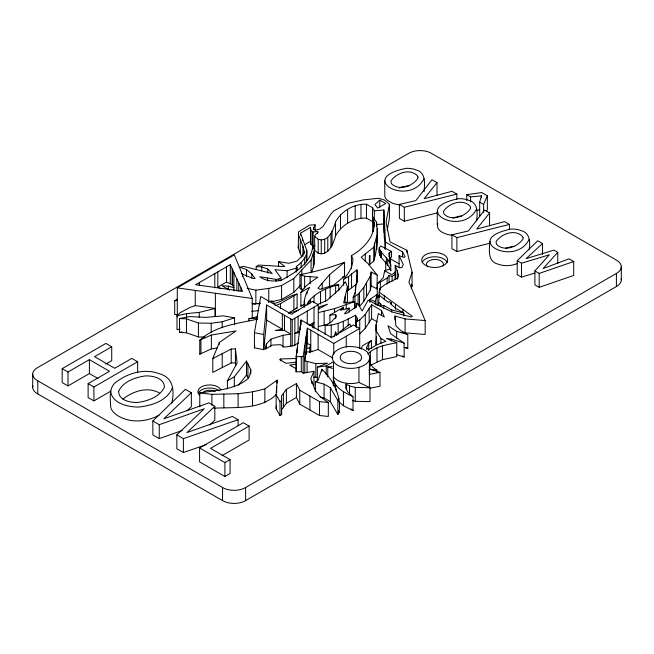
<?xml version="1.0" encoding="UTF-8"?>
<svg xmlns="http://www.w3.org/2000/svg" width="654" height="654" viewBox="0 0 654 654"><rect width="100%" height="100%" fill="white"/><g stroke="black" fill="none" stroke-linecap="round" stroke-linejoin="round"><path stroke-width="0.98" d="M356.43 327.809L356.43 321.85L359.757 319.929L365.292 314.394L371.603 304.756L381.503 310.47L384.339 317.051L378.339 313.593L376.066 324.825L376.025 330.695L380.881 338.437L385.885 341.323L377.006 344.748L368.251 349.8L366.583 347.388L368.725 343.424L371.407 340.603L371.407 348.549M300.529 235.162L300.529 233.176L310.47 227.437L310.838 230.233L313.143 232.023L317.705 231.434L317.991 232.178L315.105 235.056L314.68 236.356L318.187 239.274C328.463 242.683 333.507 229.587 335.535 221.959C341.413 211.062 354.002 203.631 366.453 204.212L372.478 207.686L374.276 210.809L383.857 210.04L385.517 242.078L402.521 251.896L405.079 256.801L404.107 257.365L399.071 255.73L403.256 264.494L401.891 267.56L399.349 267.715L395.212 265.328L398.629 275.399L397.918 277.942L384.666 284.825L379.949 288.496L379.148 292.125L412.421 316.332L411.227 317.026L392.147 312.015L368.137 300.211L362.063 310.977L358.302 304.306L356.43 303.227L356.332 306.726L347.094 313.094L344.445 313.765L349.261 308.116L349.261 312.089M355.31 294.194C354.681 285.888 358.776 278.195 356.921 269.865L348.598 276.446L343.62 279.323L343.62 285.283M306.612 261.911L306.791 250.556L300.529 233.176M281.58 398.891L281.604 414.603L280.002 415.527L276.143 408.709L276.143 394.787L277.116 380.113L264.854 388.942L252.509 391.885L238.105 393.733L211.896 394.346L199.781 392.98L199.781 406.902M276.143 408.709L276.331 405.946M369.96 264.159L369.96 255.755L369.355 256.245L369.355 264.641L373.761 261.109C377.595 248.561 377.701 235.236 376.573 222.254L372.927 217.005L373.099 231.598L373.099 217.676M376.827 249.444L377.374 228.303M378.519 305.361L379.132 295.085L388.157 302.279L389.302 301.617L391.337 302.794L391.337 304.78M318.253 304.739L312.416 301.363L291.586 314.296L260.733 296.483L254.431 332.698L254.431 347.871L263.717 349.669L263.717 334.505L266.652 305.001L292.224 319.765L318.253 304.739L318.253 330.81M263.717 349.669L266.652 320.174L266.652 305.001M307.241 305.058L307.445 303.186C314.451 292.967 326.926 287.417 338.731 284.801L338.731 290.76M313.961 385.239L313.961 371.317L303.611 373.082L301.281 371.742L296.115 371.824L296.115 356.659L301.093 319.978L331.464 337.505L353.536 324.915L359.684 328.463L333.777 343.424L307.364 328.169L303.17 356.544L303.17 373.589M296.115 371.824L296.499 353.814M301.617 256.965L298.249 247.858L298.559 231.843L309.587 225.099L315.105 224.845L315.105 230.805M298.249 247.858L298.559 245.757M307.364 343.342L306.562 348.754L309.726 347.576L310.756 345.296L307.364 343.342L307.364 328.169M394.959 279.61L395.449 271.688L393.414 273.773L391.239 274.459L384.658 270.658L383.211 277.811L377.268 283.754L377.268 297.676L379.565 296.352M372.927 217.005C378.094 233.274 364.809 248.185 351.451 255.616L351.451 268.541M254.431 347.871L254.774 345.86M227.412 388.754L227.412 380.808L234.304 376.827L246.501 361.065L250.793 369.739L249.746 375.453L248.487 378.249C235.113 389.907 216.409 390.201 199.781 392.98M315.105 224.845L313.274 229.064L315.841 230.159L319.757 229.014L322.937 226.513L330.711 214.365L333.777 210.825L348.737 203.141L363.117 199.928L378.731 198.236L384.65 200.132L389.432 204.318L389.432 218.232L387.193 230.085M389.432 204.318L386.073 222.09L390.021 241.874L406.821 250.245L412.077 272.146L412.077 286.068L411.219 288.766M304.216 307.445C303.481 300.243 305.737 293.164 309.759 287.229L300.881 292.354L300.881 306.268L304.11 304.404M373.761 261.109L373.761 247.196L376.827 235.522M359.536 292.583L359.536 306.505L363.845 301.306L370.311 290.09L370.311 276.168L371.145 271.999L377.17 275.04L377.17 288.954L371.145 285.912L371.145 271.999M370.311 290.09L371.145 285.912M376.451 336.867L376.025 344.609L376.066 324.825M356.43 321.85L357.215 318.261L355.547 315.253C345.95 320.141 336.311 325.667 325.144 325.512L325.144 334.464M311.656 272.195L314.411 263.799L314.411 249.885L312.833 245.961C311.149 263.21 295.232 272.767 281.359 280.198C274.067 281.621 265.957 281.449 259.826 276.732L276.053 279.389L278.866 279.054L280.901 277.885L274.95 269.71L287.098 270.731L296.164 268.189L297.079 267.666L296.237 266.677L301.175 262.663L304.748 257.889L306.612 253.956M333.27 385.451L333.483 376.573L334.578 378.102A18.868 10.897 0 0 0 355.801 383.179L358.948 382.427L370.009 387.716L370.009 401.63L355.269 401.311L352.392 400.6M369.788 357.485L369.15 360.305A18.868 10.897 0 0 1 360.354 366.919L355.801 368.014A18.868 10.897 0 0 1 334.578 362.937C326.313 353.135 342.475 345.443 350.92 346.587C356.724 346.734 362.839 348.034 367.262 352.04C372.355 358.114 369.216 367.246 369.396 374.382L379.99 372.33L379.99 386.244L369.396 388.296L369.396 359.218M318.04 304.298L326.918 300.439L339.091 289.583L345.361 281.76L347.446 286.779L343.661 302.892L354.738 301.608L354.738 308.565M346.775 303.53L347.446 300.693L347.446 286.779M375.233 304.601L375.233 301.617L377.096 294.57L369.853 299.319L369.853 302.295M282.348 314.067L282.348 329.24L275.277 330.425L284.474 330.466L290.736 334.071L283.019 335.314L270.952 339.14L266.431 343.857L264.952 349.342L272.301 345.099L280.345 344.658L284.604 347.119L293.605 345.704L298.559 342.843M479.693 216.057L479.693 202.143L481.442 195.865L470.594 196.895L466.776 194.688L466.776 200.647M424.037 178.648C409.535 207.555 355.351 178.338 406.159 168.34A15.524 8.96 0 0 1 416.042 169.909C426.089 172.354 424.757 183.611 424.037 191.573M476.603 208.994C462.1 237.909 407.916 208.683 458.724 198.693A15.524 8.96 0 0 1 468.607 200.263C478.197 202.577 477.534 213.163 476.603 220.929M529.168 239.348C514.665 268.254 460.481 239.029 511.289 229.039A15.524 8.96 0 0 1 521.173 230.609C529.805 232.71 530.468 241.931 529.168 249.288M412.077 272.146L408.913 282.046L425.165 320.558L425.165 334.48L405.079 332.829L402.333 332.044M159.012 415.192C146.815 421.912 131.078 423.31 118.709 416.255C114.564 413.81 110.076 409.984 110.575 404.679C110.142 396.332 108.973 386.146 117.385 381.184C129.288 372.42 145.531 368.415 159.674 373.843C173.67 377.865 174.397 390.618 171.912 403.093M172.411 387.609C167.645 400.738 151.507 405.742 138.762 407.033C128.143 407.172 111.67 403.469 110.575 390.757M311.083 271.95L311.083 260.022L314.411 249.885M451.652 235.219C445.791 234.598 435.539 231.05 437.747 223.496M320.223 397.011L324.09 398.033L330.376 401.654L337.84 414.448L339.091 412.519C341.429 396.054 333.614 380.456 321.899 369.281L318.114 380.252L315.392 381.822L315.392 391.762M333.908 336.9L335.616 331.97L336.794 335.567M314.68 236.356L314.68 250.278L318.187 253.188C328.463 256.597 333.507 243.501 335.535 235.881C341.413 224.976 354.002 217.545 366.453 218.125L372.478 221.6L372.478 207.686M361.049 349.187L362.39 345.803L371.407 340.603M235.775 365.799L235.407 362.782L231.222 362.954L212.803 372.412L212.803 358.498L219.36 342.434L235.988 330.949L211.365 335.02L199.764 340.235L199.764 354.149L211.365 348.934L217.275 347.961M353.193 302.123L353.193 297.153L355.31 292.207M483.617 212.362L483.617 204.408L487.336 195.767L481.736 192.538L466.776 194.688M486.592 211.414L487.336 209.681L487.336 195.767M313.961 371.317L310.756 378.715L315.49 390.871L320.305 396.855L328.316 402.553L328.316 416.467L319.487 415.511L299.753 404.123L296.409 397.485L296.409 383.571L286.37 389.367L281.531 395.907L281.604 400.681L280.002 401.613L280.002 415.527M310.07 352.334L310.756 350.814L310.756 330.131M298.249 233.944L302.949 246.46L304.274 251.757L302.32 255.828L296.924 261.15L288.839 263.276L278.563 261.633L278.563 266.603M312.71 327.785L312.71 324.809L314.01 322.357L308.941 325.283M227.412 380.808L237.116 362.945L235.407 348.868L231.222 349.032L212.803 358.498M353.193 297.153L358.098 294.316L363.845 287.384L370.311 276.168M391.542 251.455L388.836 253.024L390.773 265.262L390.773 270.781C388.59 262.025 376.549 258.036 379.263 247.931L380.8 246.01L391.542 251.455L391.542 256.973L389.645 258.077M337.84 414.448L337.84 400.534L339.091 398.605M359.757 333.842L365.292 328.308L371.603 318.67L371.603 304.756M300.881 292.354C304.838 285.708 311.647 281.621 317.803 277.247L304.641 276.241L299.933 274.582L299.933 288.496L302.933 289.697M300.881 306.268L301.87 304.878M281.531 409.821L286.37 403.281L296.409 397.485M377.268 283.754L387.168 278.04L389.097 275.506L392.13 276.274L394.959 274.639M238.571 385.222L246.501 374.979L246.501 361.065M438.008 212.722L404.319 221.199L399.365 218.338L399.365 204.424L415.789 200.631L431.983 179.727L436.995 182.613L424.119 198.726L452.004 191.279L456.835 194.075L456.835 199.045M490.574 243.075L456.884 251.545L451.93 248.683L451.93 234.77L468.354 230.985L484.549 210.073L489.56 212.959L476.684 229.072L504.569 221.632L509.401 224.42L509.401 229.391M343.62 279.323C348.394 273.511 353.397 266.603 352.833 258.714L351.451 255.616M333.548 285.291L344.552 276.184L344.552 262.27L329.616 274.623L317.991 288.144L320.068 289.338L332.363 285.504L338.731 284.801M542.542 243.55L526.069 258.665L553.93 250.13L557.756 252.338L543.131 268.516L569.045 258.853L573.705 261.543L573.705 275.457L539.19 287.335L534.898 284.858L534.898 270.936L549.393 254.798L521.483 263.194L517.216 260.733L537.711 240.762L542.542 243.55L542.542 254.488M247.147 288.291L255.869 290.172L268.778 288.398L281.58 285.545L293.809 278.49L311.083 260.022M271.729 301.649L281.58 299.467L293.809 292.403L300.472 285.275M367.85 354.018C375.233 346.203 386.8 344.871 396.757 342.688L396.757 356.602L382.427 359.684L370.344 365.357M343.424 309.293L343.424 307.306L340.489 310.282L349.261 308.116M177.005 315.808L180.103 312.718L190.167 307.364L195.244 305.582L215.362 308.426L199.274 312.383L186.562 313.634L177.005 315.808L177.005 329.722L179.875 329.068M377.268 297.676L378.592 296.352M182.229 430.479L159.257 438.613L152.856 434.918L152.856 421.004L185.393 389.302L191.352 392.743L191.352 406.657L187.003 410.777M206.427 444.589L183.39 452.552L176.842 448.767L176.842 434.853L204.244 408.766L159.257 424.699L152.856 421.004M191.352 392.743L163.811 418.813L208.912 402.88L214.814 406.289L214.814 420.203L209.681 425.051M214.814 406.289L186.946 432.58L232.399 416.443L238.097 419.729L238.097 425.697M379.786 200.108L374.922 204.498L377.685 208.111L385.664 203.5L379.786 200.108L379.786 207.065M346.939 291.324L356.921 283.779M122.936 399.136C132.762 391.239 147.477 386.326 159.257 392.874M199.764 340.235C215.256 325.659 237.598 323.591 257.545 319.152M373.761 247.196L361.188 257.259L367.703 263.309L377.17 275.04M339.287 332.281L349.964 324.041L350.977 326.763M213.891 408.219C234.786 406.911 259.752 410.32 276.299 394.615M177.283 314.468L174.692 314.615L174.692 300.701L177.316 299.115M256.204 269.562L256.204 266.579L258.796 265.074L284.817 266.587L278.563 261.633M177.283 316.945L177.283 287.866L234.328 254.929L252.248 298.494L252.248 318.547M230.282 264.715L195.595 284.719L242.601 291.349L230.282 264.715L230.282 283.762M98.149 378.617L89.402 373.565L67.991 385.925L62.179 382.565L62.179 368.652L105.907 343.407L111.72 346.767L111.72 360.681L105.719 364.147M62.179 368.652L67.991 372.012L89.402 359.651L109.512 371.259L88.11 383.62L88.11 397.542L93.923 400.894L110.534 391.305M111.72 346.767L94.568 356.667L114.679 368.284L131.83 358.376L137.642 361.736L137.642 372.674M220.856 288.823L217.831 287.065L226.497 282.062L232.579 284.842L233.919 287.752L228.336 286.174L221.992 285.757L229.513 290.098M304.674 244.694L310.47 241.351L310.47 227.437M88.11 383.62L93.923 386.98L137.642 361.736M274.901 305.761L280.476 303.66L297.112 294.047L297.112 307.969L288.864 312.726M369.96 255.755L369.355 256.245M199.764 354.149L200.925 353.479L200.925 339.565M299.826 331.717L298.093 331.545L294.864 333.409L299.548 332.657M329.902 323.068L329.902 315.114L343.424 307.306M325.144 325.512L331.177 322.03L336.295 316.585L335.698 314.549L329.902 315.114M296.916 358.49L280.729 358.964L279.618 359.602L286.002 363.281L296.483 362.202M391.337 302.794L390.193 303.456L395.858 308.443L403.829 313.037L403.829 316.021M317.378 381.029L317.378 367.115L326.223 365.913L332.976 362.014M249.109 426.089L210.555 448.35L230.077 459.623L230.077 473.537L224.911 476.521L199.576 461.887L199.576 447.974L243.296 422.729L249.109 426.089L249.109 440.003L221.943 455.691M199.576 447.974L224.911 462.607L230.077 459.623M37.785 380.824L222.556 487.5A16.072 9.279 0 0 0 245.626 487.5L616.403 273.437A16.023 9.254 0 0 0 616.403 260.12L431.624 153.437A15.925 9.189 0 0 0 408.562 153.437L37.785 367.507A15.622 9.017 0 0 0 37.785 380.824L37.785 393.921L222.556 500.596A16.072 9.279 0 0 0 245.626 500.596L616.403 286.534A16.023 9.254 0 0 0 621.153 278.645M399.406 188.05L401.981 186.848L408.963 185.769M452.83 217.995L459.304 216.147L461.528 216.114M505.395 248.348L511.869 246.493L514.093 246.46M318.334 309.146L327.499 304.233L319.324 306.922L319.324 308.909M317.378 367.115L327.499 363.174L315.841 363.624L304.78 360.836L306.105 351.836L310.078 352.016L318.114 349.547L332.911 358.09M318.612 312.514L334.562 308.631L354.738 301.608M344.552 262.27C330.106 267.6 315.081 271.958 299.933 274.582M342.671 276.887L344.552 276.184M517.412 263.497C511.264 266.055 504.136 266.44 497.866 264.085C487.271 261.494 489.388 249.517 489.854 241.301M288.586 313.528L298.142 310.127M389.236 260.496L390.307 260.12L390.307 266.292M389.236 261.069L390.307 260.693M390.307 269.088L385.705 270.274L385.705 261.878M534.898 270.936L539.19 273.413L573.705 261.543M176.842 434.853L183.39 438.638L238.097 419.729M205.299 337.063L198.415 336.941L186.455 332.804L179.539 332.445L179.539 318.523L186.455 318.882L198.415 323.027L211.201 323.256L222.18 321.768L234.573 317.86L234.573 324.817M297.112 294.047C288.823 295.641 282.414 301.911 274.091 303.464L271.941 300.865L268.14 301.911M295.273 308.524L297.112 307.969M517.216 260.733L517.216 274.647L521.483 277.108L534.956 273.053M318.612 326.436L327.916 324.4M309.98 325.529L312.71 324.809M399.365 204.424L404.319 207.285L456.835 194.075M451.93 234.77L456.884 237.631L509.401 224.42M248.855 320.73L248.855 318.735L257.447 316.618M403.829 313.037L391.648 309.963L383.726 305.393L381.985 305.81L380.236 303.374L378.519 302.377M179.539 318.523L189.693 316.569L205.642 317.386L223.227 315.849L234.573 317.86M179.539 332.445L182.311 331.905M257.856 303.816L259.842 303.538M310.47 241.351L310.838 244.155L313.143 245.945L314.966 245.708M296.237 364.229L289.73 365.071L296.499 368.979M252.616 304.167L260.406 303.178M251.798 311.394L258.771 310.56M476.513 210.245L479.472 209.967M376.197 224.567L383.857 223.954L383.857 210.04M248.855 318.735L257.66 318.196M174.692 300.701L177.283 300.546M327.768 376.827L327.768 366.886L332.134 366.632M313.904 377.113L317.787 377.464M296.115 356.659L303.17 356.544M346.105 388.999L346.105 384.029L349.522 385.974L355.269 387.389L370.009 387.716M256.204 266.579L261.731 266.857L267.772 269.007L272.203 273.511L243.59 266.431L239.691 267.224L246.444 269.497L251.815 274.01L255.101 278.579L252.616 278.334L241.244 273.536M395.008 319.994L395.008 316.021L405.079 318.915L425.165 320.558M296.409 383.571L299.753 390.209L319.487 401.597L328.316 402.553M396.782 354.721L404.147 357.043L404.147 343.129L391.256 339.066L386.416 338.486L396.757 342.688M177.283 287.866L252.248 298.494M399.087 204.874L392.735 203.386L387.372 200.287L385.697 198.473L384.814 196.552L384.724 180.61M369.592 369.028L376.884 370.262L376.884 372.249M254.431 332.698L263.717 334.505M251.994 303.252L255.869 304.085L255.869 290.172M315.392 381.822L324.09 384.111L330.376 387.74L337.84 400.534M404.147 343.129L390.536 333.589L388.018 325.774L396.667 331.333L407.785 334.578L407.785 348.492L404.082 347.413M369.616 369.167L379.99 372.33M327.768 366.886L332.526 368.431M369.853 299.319L375.233 301.617M333.27 377.505C333.949 387.847 344.969 392.67 353.021 396.749L353.021 410.663L343.448 405.725L338.478 401.384M407.785 334.578L400.91 330.72L395.858 325.766L395.008 316.021M406.069 347.527L407.785 348.492M479.693 202.143L483.617 204.408M389.768 258.444L399.12 263.848M371.603 318.67L377.374 322.005M266.652 320.174L282.348 329.24M310.756 350.814L312.391 351.762M402.545 355.923L404.147 357.043M376.884 370.262L372.6 367.041L369.028 361.548M353.021 396.749L347.519 391.738L346.146 388.198L346.105 384.029M350.961 408.783L353.021 410.663M379.263 247.931C381.184 254.643 389.016 258.109 390.773 265.262M376.5 287.915L377.17 288.954M276.143 394.787L280.002 401.613M246.501 374.979L247.923 377.857L247.923 363.935M338.429 410.679L339.091 412.519M411.619 284.163L412.077 286.068M304.216 301.486L305.14 305.41M369.15 369.837L369.788 372.657M390.454 268.769L390.773 270.781M376.974 239.192L377.374 242.225M383.857 223.954L385.051 249.207M281.547 410.818L281.604 414.603M621.3 266.775L621.3 279.879M616.403 273.437L616.403 286.534M557.756 252.338L557.756 263.268M539.19 273.413L539.19 287.335M521.483 263.194L521.483 277.108M489.56 212.959L489.56 225.883M481.442 195.865L481.442 197.851M470.594 196.895L470.594 201.857M456.884 237.631L456.884 251.545M437.289 210.956L437.289 224.87M436.995 182.613L436.995 195.538M406.821 250.245L406.821 252.231M405.079 318.915L405.079 332.829M404.319 207.285L404.319 221.199M402.856 309.563L402.856 312.547M402.521 251.896L402.521 256.858M399.071 255.73L399.071 267.666M397.28 270.241L397.28 279.193M396.667 331.333L396.667 338.29M395.49 304.347L395.49 309.317M395.449 271.688L395.449 279.642M395.212 265.328L395.212 273.282M392.13 276.274L392.13 281.245M391.648 309.963L391.648 311.95M391.256 339.066L391.256 341.053M389.817 259.213L389.817 261.052M389.727 261.42L389.645 252.558L389.048 257.12M389.097 275.506L389.097 282.463M387.724 259.826L387.724 265.344M387.168 278.04L387.168 284.008M386.367 257.414L386.367 262.933M385.517 242.078L385.517 249.035M384.658 270.658L384.658 272.644M384.315 224.624L384.315 238.538M384.348 295.845L384.348 299.818M384.127 218.583L384.127 232.497M383.726 305.393L383.726 308.369M382.427 345.762L382.427 359.684M381.503 310.47L381.503 315.441M381.184 251.855L381.184 257.374M380.988 251.651L380.988 257.169M380.881 338.437L380.881 343.407M380.751 251.398L380.751 256.916M380.334 281.988L380.334 288.945M380.236 303.374L380.236 306.358M379.949 288.496L379.949 290.482M379.598 249.673L379.598 255.191M379.148 292.125L379.148 297.096L379.132 295.085M377.096 294.57L377.096 305.508M376.982 347.903L376.982 361.817M376.573 222.254L376.573 226.227M374.619 242.896L374.619 256.809M374.276 210.809L374.276 219.752M374.317 222.368L374.317 226.341M373.573 226.693L373.573 229.668M370.344 351.443L370.344 364.36M369.167 308.484L369.167 322.397M368.725 343.424L368.725 350.381M366.583 347.388L366.583 349.375M366.453 204.212L366.453 218.125M366.453 282.863L366.453 296.785M365.3 253.973L365.3 261.919M365.292 314.394L365.292 328.308M363.845 287.384L363.845 301.306M360.959 204.269L360.959 218.183M359.757 319.929L359.684 348.525M358.948 367.262L358.948 382.427M358.098 294.316L358.098 305.255M357.362 279.274L357.362 282.258M357.215 318.261L357.215 321.237M357.166 275.056L357.166 282.021M356.921 269.865L356.921 281.792M356.43 303.227L356.43 307.2M355.637 285.912L355.637 289.886M355.547 315.253L355.547 326.183M355.179 205.683L355.179 219.605M355.269 387.389L355.269 401.311M354.918 296.156L354.918 308.083M351.55 273.895L351.55 287.809M349.522 385.974L349.522 393.929M348.598 276.446L348.598 290.36M348.206 318.719L348.206 325.676M347.617 209.394L347.617 223.316M346.244 304.887L346.244 308.868M346.285 336.197L346.285 347.323M345.222 296.237L345.222 303.194M343.448 391.803L343.448 405.725M343.301 321.547L343.301 329.502M340.497 214.61L340.497 228.524M338.143 323.485L338.143 334.423M336.148 388.975L336.148 390.961M335.698 314.549L335.698 318.523M335.535 221.959L335.535 235.881M335.649 285.406L335.649 293.36M335.616 331.97L335.616 333.957M335.641 384.985L335.641 388.958M334.562 308.631L334.562 312.612M333.965 381.143L333.965 386.113M333.777 343.424L333.777 354.542M333.483 361.409L333.483 384.527M332.06 231.369L332.06 245.283M331.235 324.915L331.235 337.84M330.916 233.396L330.916 247.31M330.376 387.74L330.376 401.654M330.147 287.024L330.147 297.962M329.616 274.623L329.616 286.558M327.785 237.476L327.785 251.389M326.223 365.913L326.223 374.856M325.602 289.158L325.602 301.085M324.719 239.25L324.719 253.163M324.122 311.549L324.122 325.463M324.09 384.111L324.09 398.033M322.193 283.264L322.193 289.223M321.899 369.281L321.899 371.276M321.245 240.002L321.245 253.916M320.534 292.085L320.534 304.012M319.487 401.597L319.487 415.511M318.187 239.274L318.187 253.188M318.114 334.382L318.114 349.547M317.705 231.434L317.705 233.421M315.841 363.624L315.841 377.538M314.043 295.829L314.043 302.786M314.01 307.184L314.01 328.316M313.552 227.551L313.552 229.538M313.364 253.073L313.364 266.987M313.143 232.023L313.143 245.945M312.833 245.961L312.833 248.945M312.301 231.541L312.301 245.454M311.77 381.323L311.77 383.309M310.838 230.233L310.838 244.155M310.437 299.115L310.437 303.088M310.143 276.953L310.143 283.91M309.914 396.071L309.914 409.993M309.726 347.576L309.726 352.171M308.909 301.192L308.909 304.175M307.249 311.083L307.249 324.237M307.094 361.687L307.094 372.617M306.979 292.093L306.979 294.079M306.791 250.556L306.791 260.496M306.562 333.589L306.562 352.432M306.105 336.671L306.105 354.591M304.748 257.889L304.748 264.845M304.78 345.664L304.78 372.764M304.641 276.241L304.641 288.169M304.274 251.757L304.274 253.744M302.949 246.46L302.949 256.393M302.532 238.726L302.532 240.713M301.805 269.938L301.805 274.909M301.232 275.326L301.232 289.24M301.281 356.569L301.281 371.742M301.175 262.663L301.175 267.633M301.093 319.978L301.093 324.989M300.284 239.634L300.284 253.548M300.178 326.738L300.178 329.779M299.753 390.209L299.753 404.123M298.093 316.381L298.093 331.545M297.439 346.939L297.439 348.958M297.161 348.942L297.161 352.988M297.079 267.666L297.079 270.65M296.164 268.189L296.164 272.17M294.864 318.245L294.864 345.337M293.899 295.902L293.899 309.824M293.809 278.49L293.809 292.403M292.224 319.765L292.224 345.843M290.736 318.907L290.736 345.999M287.098 270.731L287.098 277.688M286.37 389.367L286.37 403.281M284.474 315.293L284.474 330.466M283.403 393.373L283.403 407.287M283.019 335.314L283.019 347.241M281.58 285.545L281.58 299.467M280.901 277.885L280.901 280.86M280.729 358.964L280.729 360.804M280.476 303.66L280.476 308.631M278.866 279.054L278.866 281.048M277.116 380.113L277.116 383.089M276.691 386.514L276.691 392.482M276.053 279.389L276.053 281.375M270.952 339.14L270.952 346.097M268.778 288.398L268.778 302.312M267.772 269.007L267.772 272.988M267.535 277.999L267.535 280.975M266.431 343.857L266.431 348.827M264.854 388.942L264.854 402.856M261.731 266.857L261.731 270.838M259.613 302.908L259.613 304.936M252.509 391.885L252.509 405.807M251.815 274.01L251.815 277.983M250.793 369.739L250.793 373.72M246.444 269.497L246.444 276.454M245.626 487.5L245.626 500.596M242.487 274.729L242.487 276.732M240.991 287.874L240.991 290.907M238.759 283.043L238.759 291.128M238.105 393.733L238.105 407.646M236.862 278.939L236.862 291.079M235.407 348.868L235.407 362.782M234.304 376.827L234.304 386.767M233.919 272.579L233.919 290.736M232.579 269.669L232.579 284.842M232.17 268.786L232.17 284.833M231.222 349.032L231.222 362.954M228.336 286.174L228.336 289.158M226.497 266.897L226.497 282.062M224.911 462.607L224.911 476.521M223.84 394.068L223.84 407.982M222.556 487.5L222.556 500.596M222.18 321.768L222.18 327.728M222.205 353.323L222.205 367.237M219.36 342.434L219.36 344.421M217.831 271.892L217.831 287.065M215.362 293.262L215.362 316.381M215.068 308.443L215.068 316.397M214.806 273.642L214.806 287.793M211.896 394.346L211.896 405.284M211.365 335.02L211.365 348.934M211.201 323.256L211.201 332.199M199.356 282.553L199.356 285.585M199.274 312.383L199.274 317.353M198.415 323.027L198.415 336.941M195.244 290.409L195.244 305.582M186.562 313.634L186.562 317.607M186.455 318.882L186.455 332.804M183.39 438.638L183.39 452.552M159.257 424.699L159.257 438.613M93.923 386.98L93.923 400.894M89.402 359.651L89.402 373.565M67.991 372.012L67.991 385.925M32.7 374.162L32.7 387.266M37.785 393.921A15.622 9.017 0 0 1 32.847 386.015M202.805 392.49A7.864 4.537 0 0 1 215.174 391.55M199.478 395.09A11.707 6.761 0 0 1 205.135 385.468A11.707 6.761 0 0 1 220.921 389.964M198.309 393.005A11.707 6.761 0 0 1 207.58 388.1A11.707 6.761 0 0 1 219.204 390.879M422.173 262.328A12.957 7.48 0 0 1 434.689 256.777A12.957 7.48 0 0 1 447.205 262.328M427.414 266.611A8.502 4.905 0 0 1 434.182 259.45A8.502 4.905 0 0 1 443.052 265.802M118.636 391.223C118.488 400.411 130.702 402.88 137.994 402.406C147.992 401.025 159.797 396.798 164.424 387.168C164.53 378.053 152.317 375.453 145.016 375.96C135.084 377.456 123.115 381.503 118.636 391.223M417.931 177.03L417.873 178.305C412.584 186.259 398.858 191.409 391.305 183.537L390.937 181.003C396.193 173.008 409.911 167.972 417.465 175.82L417.931 177.03M470.496 207.375L470.439 208.659C465.149 216.613 451.424 221.755 443.87 213.883L443.502 211.356C448.758 203.353 462.476 198.317 470.03 206.165L470.496 207.375M523.061 237.729L523.004 239.004C517.715 246.959 503.989 252.109 496.435 244.228L496.067 241.702C501.324 233.707 515.041 228.671 522.587 236.511L523.061 237.729M360.199 360.575L356.275 362.839A10.709 6.18 0 0 1 340.374 358.564A10.709 6.18 0 0 1 352.776 351.394A10.709 6.18 0 0 1 360.199 360.575M428.206 266.48A12.957 7.48 0 0 0 447.647 259.998A12.957 7.48 0 0 0 428.206 253.523A12.957 7.48 0 0 0 428.206 266.48"/></g></svg>
